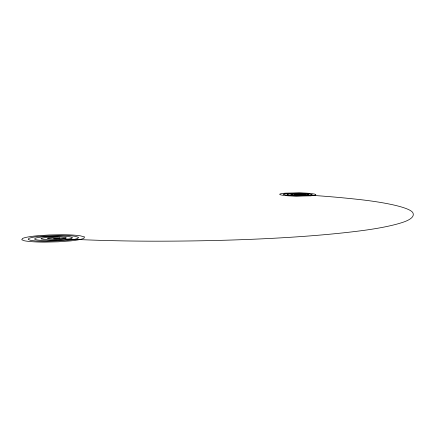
<?xml version="1.0" encoding="UTF-8"?>
<svg xmlns="http://www.w3.org/2000/svg" width="435" height="435" viewBox="0 0 435 435"><rect width="100%" height="100%" fill="white"/><g stroke="black" fill="none" stroke-linecap="round" stroke-linejoin="round"><path stroke-width="0.65" d="M297.877 194.483A185.016 30.205 3.5 0 1 359.479 199.545A77.62 11.098 3.8 0 1 412.869 212.802A163.234 23.669 2.9 0 1 401.88 222.633A248.766 34.555 2.1 0 1 358.108 231.126A357.135 45.202 1.5 0 1 156.741 241.18A261.136 36.948 1.5 0 1 53.603 238.326M84.27 236.944L84.031 238.201A23.077 4.328 0.2 0 1 78.817 239.745A35.958 6.65 0.1 0 1 70.35 240.925L58.067 241.811L44.843 242.126A36.235 6.699 0 0 1 34.055 241.833A24.942 4.665 -0.1 0 1 24.659 240.843L21.75 239.761L22.522 238.451A23.881 4.557 -0.1 0 1 28.438 236.906A37.649 7.297 0 0 1 37.225 235.781L49.318 234.976L61.917 234.721A37.35 7.237 0.1 0 1 72.096 235.009A23.414 4.47 0.2 0 1 80.627 235.879L84.27 236.944M78.229 237.216L77.995 238.228A18.52 3.48 0.2 0 1 73.771 239.462A28.884 5.367 0.1 0 1 66.974 240.397L46.632 241.349A29.063 5.399 0 0 1 38.057 241.115A19.945 3.741 -0.1 0 1 30.564 240.327L28.221 239.467L28.792 238.423A19.037 3.627 -0.1 0 1 33.468 237.189A29.966 5.78 0 0 1 40.471 236.287L60.291 235.427A29.776 5.742 0.1 0 1 68.48 235.656A18.738 3.572 0.2 0 1 75.326 236.357L78.229 237.216M72.145 237.488L71.938 238.249A13.936 2.621 0.1 0 1 68.725 239.179A21.755 4.062 0.1 0 1 63.608 239.875L48.405 240.582A21.859 4.078 0 0 1 42.01 240.408A14.953 2.811 0 0 1 36.409 239.821L34.637 239.179L35.034 238.402A14.224 2.702 0 0 1 38.497 237.472A22.364 4.29 0 0 1 43.734 236.792L58.643 236.14A22.256 4.268 0.1 0 1 64.82 236.314A14.056 2.675 0.1 0 1 69.975 236.841L72.145 237.488M66.011 237.766L65.854 238.277C57.806 240.098 49.095 240.49 41.01 238.891L41.254 238.375C49.285 236.607 57.926 236.194 66.011 237.766M59.829 238.043L58.643 238.608L54.484 239.011L47.333 238.608L48.568 238.043L52.733 237.646L59.829 238.043M305.087 194.575C300.427 195.478 295.229 195.478 290.623 194.396C295.3 193.504 300.465 193.515 305.087 194.575M301.488 194.532L297.605 194.815L294.256 194.44L298.149 194.157L301.488 194.532M305.332 195.293L297.051 195.478A13.643 1.751 3.3 0 1 293.114 195.342A9.304 1.202 3.3 0 1 289.231 195.021L286.98 194.353A8.82 1.147 3.3 0 1 288.079 193.956A13.866 1.805 3.4 0 1 290.488 193.684L298.682 193.51A13.844 1.8 3.4 0 1 302.537 193.651A8.782 1.136 3.4 0 1 306.131 193.945L308.681 194.619A8.727 1.12 3.3 0 1 307.675 195.016A13.621 1.745 3.3 0 1 305.332 195.293M307.828 195.565L296.773 195.815A18.15 2.327 3.3 0 1 291.504 195.63A12.397 1.599 3.3 0 1 286.317 195.201L283.326 194.309A11.783 1.533 3.3 0 1 284.816 193.776A18.547 2.425 3.4 0 1 288.035 193.417L298.948 193.194A18.504 2.414 3.4 0 1 304.065 193.374A11.712 1.512 3.4 0 1 308.85 193.765L312.265 194.662A11.614 1.49 3.4 0 1 310.949 195.195A18.107 2.316 3.3 0 1 307.828 195.565M310.334 195.837L296.491 196.152A22.636 2.898 3.2 0 1 289.884 195.919A15.486 2.001 3.2 0 1 283.381 195.38L280.564 194.858L279.667 194.26A14.757 1.925 3.3 0 1 281.554 193.597A23.262 3.05 3.4 0 1 285.594 193.151L299.215 192.874A23.191 3.029 3.4 0 1 305.587 193.102A14.649 1.892 3.4 0 1 311.552 193.586L314.766 194.119L315.837 194.706A14.496 1.854 3.4 0 1 314.217 195.375A22.571 2.876 3.3 0 1 310.334 195.837"/></g></svg>
